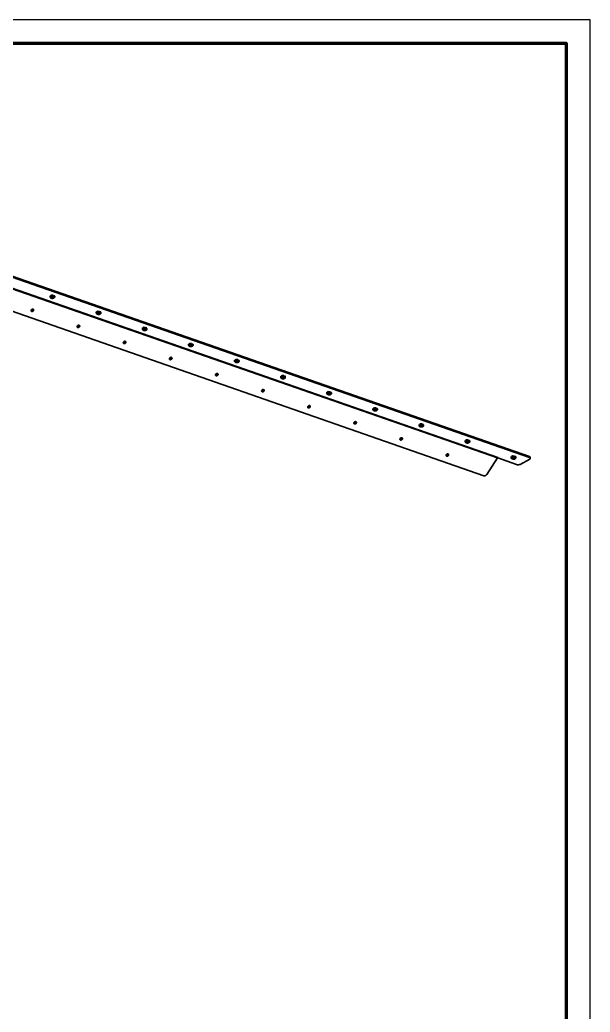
# Model space of a CAD drawing. Header units: millimetres. Extents: x 0 to 594, y 0 to 420.
# Drawn here: x 473.3 to 594, y 210 to 420 of the extents above; entities that cross this region are included whole.
import ezdxf

# ---------------------------------------------------------------- set-up
doc = ezdxf.new("R2010")
doc.units = ezdxf.units.MM

msp = doc.modelspace()

# ---------------------------------------------------------------- linework, layer by layer
at = {"color": 1, "lineweight": 35}
for p, q in [((356.1, 403.37), (574.35, 327.28)), ((574.44, 327.37), (356.19, 403.45)), ((359.17, 404.95), (581.13, 327.58)), ((581.13, 327.35), (359.17, 404.73)), ((571.46, 323.53), (353.4, 399.54)), ((479.69, 361.34), (479.69, 361.6)), ((479.69, 361.34), (479.74, 361.23)), ((479.77, 361.34), (479.69, 361.34)), ((479.74, 361.23), (479.8, 361.16)), ((479.76, 361.62), (479.99, 361.74)), ((479.84, 361.37), (479.77, 361.34)), ((479.77, 361.24), (479.78, 361.28)), ((479.78, 361.19), (479.77, 361.24)), ((479.78, 361.28), (479.82, 361.32)), ((479.82, 361.32), (479.89, 361.36)), ((479.91, 361.42), (479.84, 361.37)), ((479.89, 361.36), (479.97, 361.39)), ((479.99, 361.51), (479.91, 361.42)), ((479.92, 361.23), (479.93, 361.25)), ((479.93, 361.2), (479.92, 361.23)), ((479.93, 361.25), (479.94, 361.27)), ((479.94, 361.27), (479.99, 361.31)), ((479.97, 361.39), (480.07, 361.4)), ((479.99, 361.74), (480.35, 361.72)), ((479.99, 361.51), (479.99, 361.74)), ((480.12, 361.45), (479.99, 361.51)), ((479.99, 361.31), (480.08, 361.33)), ((480.07, 361.4), (480.17, 361.41)), ((480.08, 361.33), (480.17, 361.34)), ((480.23, 361.43), (480.12, 361.45)), ((480.17, 361.41), (480.28, 361.4)), ((480.17, 361.34), (480.27, 361.33)), ((480.35, 361.44), (480.23, 361.43)), ((480.27, 361.33), (480.35, 361.31)), ((480.28, 361.4), (480.37, 361.39)), ((480.48, 361.48), (480.35, 361.44)), ((480.35, 361.31), (480.4, 361.27)), ((480.37, 361.39), (480.46, 361.36)), ((480.4, 361.27), (480.42, 361.25)), ((480.42, 361.23), (480.41, 361.2)), ((480.42, 361.25), (480.42, 361.23)), ((480.46, 361.36), (480.52, 361.32)), ((480.48, 361.48), (480.48, 361.74)), ((480.52, 361.38), (480.48, 361.48)), ((480.52, 361.66), (480.66, 361.51)), ((480.57, 361.32), (480.52, 361.38)), ((480.52, 361.32), (480.56, 361.28)), ((480.55, 361.16), (480.6, 361.21)), ((480.56, 361.28), (480.58, 361.24)), ((480.58, 361.24), (480.56, 361.19)), ((480.61, 361.28), (480.57, 361.32)), ((480.6, 361.21), (480.66, 361.28)), ((480.66, 361.28), (480.61, 361.28)), ((480.66, 361.28), (480.66, 361.51)), ((479.82, 361.15), (479.78, 361.19)), ((479.8, 361.16), (479.8, 361.16)), ((479.82, 361.15), (479.8, 361.16)), ((479.86, 361.12), (479.82, 361.15)), ((479.92, 361.09), (479.86, 361.12)), ((479.99, 361.07), (479.92, 361.09)), ((479.97, 361.17), (479.93, 361.2)), ((480.02, 361.15), (479.97, 361.17)), ((480.07, 361.06), (479.99, 361.07)), ((480.09, 361.13), (480.02, 361.15)), ((480.16, 361.06), (480.07, 361.06)), ((480.16, 361.12), (480.09, 361.13)), ((480.24, 361.13), (480.16, 361.12)), ((480.25, 361.06), (480.16, 361.06)), ((480.31, 361.14), (480.24, 361.13)), ((480.33, 361.07), (480.25, 361.06)), ((480.37, 361.16), (480.31, 361.14)), ((480.41, 361.09), (480.33, 361.07)), ((480.41, 361.2), (480.37, 361.16)), ((480.48, 361.12), (480.41, 361.09)), ((480.53, 361.15), (480.48, 361.12)), ((480.56, 361.19), (480.53, 361.15)), ((480.53, 361.15), (480.55, 361.16)), ((480.54, 361.16), (480.55, 361.16)), ((475.65, 358.55), (475.64, 358.49)), ((475.64, 358.49), (475.64, 358.43)), ((475.71, 358.43), (475.64, 358.45)), ((475.64, 358.43), (475.67, 358.37)), ((475.68, 358.62), (475.65, 358.55)), ((475.67, 358.37), (475.7, 358.34)), ((475.73, 358.68), (475.68, 358.62)), ((475.7, 358.34), (475.73, 358.31)), ((475.79, 358.42), (475.71, 358.43)), ((475.79, 358.73), (475.73, 358.68)), ((475.73, 358.31), (475.78, 358.29)), ((475.78, 358.29), (475.83, 358.29)), ((475.86, 358.76), (475.79, 358.73)), ((475.87, 358.44), (475.79, 358.42)), ((475.83, 358.29), (475.88, 358.29)), ((475.93, 358.79), (475.86, 358.76)), ((475.95, 358.48), (475.87, 358.44)), ((475.88, 358.29), (475.94, 358.3)), ((476, 358.79), (475.93, 358.79)), ((475.94, 358.3), (475.99, 358.32)), ((476.02, 358.54), (475.95, 358.48)), ((475.99, 358.32), (476.04, 358.35)), ((476.07, 358.78), (476, 358.79)), ((476.07, 358.61), (476.02, 358.54)), ((476.04, 358.35), (476.09, 358.38)), ((476.13, 358.75), (476.07, 358.78)), ((476.1, 358.69), (476.07, 358.61)), ((476.09, 358.38), (476.13, 358.43)), ((476.11, 358.76), (476.1, 358.69)), ((476.17, 358.7), (476.13, 358.75)), ((476.13, 358.43), (476.16, 358.47)), ((476.16, 358.47), (476.18, 358.52)), ((476.19, 358.66), (476.17, 358.7)), ((476.18, 358.52), (476.19, 358.57)), ((476.2, 358.62), (476.19, 358.66)), ((476.19, 358.57), (476.2, 358.62)), ((489.45, 357.94), (489.45, 358.2)), ((489.45, 357.94), (489.5, 357.82)), ((489.53, 357.94), (489.45, 357.94)), ((489.5, 357.82), (489.56, 357.76)), ((489.52, 358.21), (489.75, 358.34)), ((489.6, 357.96), (489.53, 357.94)), ((489.53, 357.83), (489.54, 357.88)), ((489.54, 357.79), (489.53, 357.83)), ((489.54, 357.88), (489.58, 357.92)), ((489.58, 357.74), (489.54, 357.79)), ((489.56, 357.76), (489.57, 357.75)), ((489.58, 357.74), (489.56, 357.76)), ((489.58, 357.92), (489.65, 357.96)), ((489.62, 357.72), (489.58, 357.74)), ((489.67, 358.02), (489.6, 357.96)), ((489.68, 357.69), (489.62, 357.72)), ((489.65, 357.96), (489.73, 357.98)), ((489.75, 358.11), (489.67, 358.02)), ((489.68, 357.83), (489.69, 357.85)), ((489.69, 357.8), (489.68, 357.83)), ((489.75, 357.67), (489.68, 357.69)), ((489.69, 357.85), (489.7, 357.87)), ((489.73, 357.77), (489.69, 357.8)), ((489.7, 357.87), (489.76, 357.91)), ((489.73, 357.98), (489.83, 358)), ((489.78, 357.74), (489.73, 357.77)), ((489.75, 358.34), (490.11, 358.31)), ((489.75, 358.11), (489.75, 358.34)), ((489.88, 358.05), (489.75, 358.11)), ((489.84, 357.66), (489.75, 357.67)), ((489.76, 357.91), (489.84, 357.93)), ((489.85, 357.73), (489.78, 357.74)), ((489.83, 358), (489.93, 358.01)), ((489.84, 357.93), (489.93, 357.94)), ((489.92, 357.65), (489.84, 357.66)), ((489.92, 357.72), (489.85, 357.73)), ((490, 358.03), (489.88, 358.05)), ((490, 357.73), (489.92, 357.72)), ((490.01, 357.66), (489.92, 357.65)), ((489.93, 358.01), (490.04, 358)), ((489.93, 357.94), (490.03, 357.93)), ((490.11, 358.04), (490, 358.03)), ((490.07, 357.74), (490, 357.73)), ((490.09, 357.67), (490.01, 357.66)), ((490.03, 357.93), (490.11, 357.91)), ((490.04, 358), (490.13, 357.98)), ((490.13, 357.76), (490.07, 357.74)), ((490.17, 357.69), (490.09, 357.67)), ((490.24, 358.07), (490.11, 358.04)), ((490.11, 357.91), (490.16, 357.87)), ((490.13, 357.98), (490.22, 357.96)), ((490.17, 357.79), (490.13, 357.76)), ((490.16, 357.87), (490.18, 357.85)), ((490.18, 357.83), (490.17, 357.79)), ((490.24, 357.71), (490.17, 357.69)), ((490.18, 357.85), (490.18, 357.83)), ((490.22, 357.96), (490.28, 357.92)), ((490.24, 358.07), (490.24, 358.33)), ((490.29, 357.98), (490.24, 358.07)), ((490.29, 357.74), (490.24, 357.71)), ((490.28, 358.25), (490.42, 358.11)), ((490.28, 357.92), (490.32, 357.88)), ((490.33, 357.91), (490.29, 357.98)), ((490.33, 357.79), (490.29, 357.74)), ((490.29, 357.74), (490.31, 357.76)), ((490.3, 357.75), (490.31, 357.76)), ((490.31, 357.76), (490.36, 357.81)), ((490.32, 357.88), (490.34, 357.83)), ((490.37, 357.88), (490.33, 357.91)), ((490.34, 357.83), (490.33, 357.79)), ((490.36, 357.81), (490.42, 357.87)), ((490.42, 357.87), (490.37, 357.88)), ((490.42, 357.87), (490.42, 358.11)), ((485.41, 355.15), (485.4, 355.09)), ((485.4, 355.09), (485.4, 355.02)), ((485.47, 355.02), (485.4, 355.05)), ((485.4, 355.02), (485.43, 354.97)), ((485.44, 355.22), (485.41, 355.15)), ((485.43, 354.97), (485.46, 354.94)), ((485.49, 355.28), (485.44, 355.22)), ((485.46, 354.94), (485.49, 354.91)), ((485.55, 355.02), (485.47, 355.02)), ((485.55, 355.32), (485.49, 355.28)), ((485.49, 354.91), (485.54, 354.89)), ((485.62, 355.36), (485.55, 355.32)), ((485.63, 355.04), (485.55, 355.02)), ((485.69, 355.38), (485.62, 355.36)), ((485.71, 355.08), (485.63, 355.04)), ((485.77, 355.39), (485.69, 355.38)), ((485.7, 354.9), (485.75, 354.92)), ((485.78, 355.14), (485.71, 355.08)), ((485.75, 354.92), (485.8, 354.94)), ((485.83, 355.37), (485.77, 355.39)), ((485.83, 355.21), (485.78, 355.14)), ((485.8, 354.94), (485.85, 354.98)), ((485.89, 355.34), (485.83, 355.37)), ((485.86, 355.28), (485.83, 355.21)), ((485.85, 354.98), (485.89, 355.02)), ((485.87, 355.36), (485.86, 355.28)), ((485.93, 355.3), (485.89, 355.34)), ((485.89, 355.02), (485.92, 355.07)), ((485.92, 355.07), (485.94, 355.12)), ((485.95, 355.26), (485.93, 355.3)), ((485.94, 355.12), (485.96, 355.17)), ((485.96, 355.21), (485.95, 355.26)), ((485.96, 355.17), (485.96, 355.21)), ((499.29, 354.81), (499.51, 354.93)), ((499.51, 354.93), (499.88, 354.91)), ((499.51, 354.7), (499.51, 354.93)), ((500, 354.67), (500, 354.93)), ((485.54, 354.89), (485.59, 354.88)), ((485.59, 354.88), (485.64, 354.88)), ((485.64, 354.88), (485.7, 354.9)), ((499.21, 354.54), (499.21, 354.8)), ((499.21, 354.54), (499.27, 354.42)), ((499.29, 354.54), (499.21, 354.54)), ((499.27, 354.42), (499.32, 354.36)), ((499.36, 354.56), (499.29, 354.54)), ((499.29, 354.43), (499.3, 354.48)), ((499.3, 354.38), (499.29, 354.43)), ((499.3, 354.48), (499.34, 354.52)), ((499.34, 354.34), (499.3, 354.38)), ((499.32, 354.36), (499.33, 354.35)), ((499.34, 354.34), (499.32, 354.36)), ((499.34, 354.52), (499.41, 354.55)), ((499.38, 354.31), (499.34, 354.34)), ((499.43, 354.61), (499.36, 354.56)), ((499.44, 354.29), (499.38, 354.31)), ((499.41, 354.55), (499.49, 354.58)), ((499.51, 354.7), (499.43, 354.61)), ((499.44, 354.43), (499.45, 354.45)), ((499.45, 354.39), (499.44, 354.43)), ((499.51, 354.27), (499.44, 354.29)), ((499.45, 354.45), (499.46, 354.47)), ((499.49, 354.36), (499.45, 354.39)), ((499.46, 354.47), (499.52, 354.5)), ((499.49, 354.58), (499.59, 354.6)), ((499.54, 354.34), (499.49, 354.36)), ((499.64, 354.65), (499.51, 354.7)), ((499.6, 354.26), (499.51, 354.27)), ((499.52, 354.5), (499.6, 354.53)), ((499.61, 354.32), (499.54, 354.34)), ((499.59, 354.6), (499.69, 354.6)), ((499.6, 354.53), (499.69, 354.54)), ((499.68, 354.25), (499.6, 354.26)), ((499.69, 354.32), (499.61, 354.32)), ((499.76, 354.63), (499.64, 354.65)), ((499.77, 354.25), (499.68, 354.25)), ((499.69, 354.6), (499.8, 354.6)), ((499.69, 354.54), (499.79, 354.53)), ((499.76, 354.32), (499.69, 354.32)), ((499.87, 354.63), (499.76, 354.63)), ((499.83, 354.34), (499.76, 354.32)), ((499.86, 354.27), (499.77, 354.25)), ((499.79, 354.53), (499.87, 354.5)), ((499.8, 354.6), (499.89, 354.58)), ((499.89, 354.36), (499.83, 354.34)), ((499.93, 354.28), (499.86, 354.27)), ((500, 354.67), (499.87, 354.63)), ((499.87, 354.5), (499.92, 354.47)), ((499.89, 354.58), (499.98, 354.55)), ((499.93, 354.39), (499.89, 354.36)), ((499.92, 354.47), (499.94, 354.45)), ((499.94, 354.43), (499.93, 354.39)), ((500, 354.31), (499.93, 354.28)), ((499.94, 354.45), (499.94, 354.43)), ((499.98, 354.55), (500.04, 354.52)), ((500.05, 354.57), (500, 354.67)), ((500.05, 354.34), (500, 354.31)), ((500.04, 354.85), (500.18, 354.7)), ((500.04, 354.52), (500.08, 354.48)), ((500.09, 354.51), (500.05, 354.57)), ((500.09, 354.38), (500.05, 354.34)), ((500.05, 354.34), (500.07, 354.36)), ((500.06, 354.35), (500.07, 354.36)), ((500.07, 354.36), (500.12, 354.41)), ((500.08, 354.48), (500.1, 354.43)), ((500.13, 354.48), (500.09, 354.51)), ((500.1, 354.43), (500.09, 354.38)), ((500.12, 354.41), (500.18, 354.47)), ((500.18, 354.47), (500.13, 354.48)), ((500.18, 354.47), (500.18, 354.7)), ((495.17, 351.75), (495.16, 351.68)), ((495.16, 351.68), (495.16, 351.62)), ((495.23, 351.62), (495.16, 351.65)), ((495.16, 351.62), (495.19, 351.57)), ((495.2, 351.81), (495.17, 351.75)), ((495.19, 351.57), (495.22, 351.53)), ((495.25, 351.87), (495.2, 351.81)), ((495.22, 351.53), (495.26, 351.51)), ((495.31, 351.62), (495.23, 351.62)), ((495.31, 351.92), (495.25, 351.87)), ((495.26, 351.51), (495.3, 351.49)), ((495.3, 351.49), (495.35, 351.48)), ((495.38, 351.96), (495.31, 351.92)), ((495.39, 351.64), (495.31, 351.62)), ((495.35, 351.48), (495.4, 351.48)), ((495.45, 351.98), (495.38, 351.96)), ((495.47, 351.68), (495.39, 351.64)), ((495.4, 351.48), (495.46, 351.49)), ((495.53, 351.98), (495.45, 351.98)), ((495.46, 351.49), (495.51, 351.51)), ((495.54, 351.74), (495.47, 351.68)), ((495.51, 351.51), (495.56, 351.54)), ((495.59, 351.97), (495.53, 351.98)), ((495.59, 351.8), (495.54, 351.74)), ((495.56, 351.54), (495.61, 351.58)), ((495.65, 351.94), (495.59, 351.97)), ((495.62, 351.88), (495.59, 351.8)), ((495.61, 351.58), (495.65, 351.62)), ((495.63, 351.95), (495.62, 351.88)), ((495.69, 351.9), (495.65, 351.94)), ((495.65, 351.62), (495.68, 351.67)), ((495.68, 351.67), (495.7, 351.71)), ((495.71, 351.86), (495.69, 351.9)), ((495.7, 351.71), (495.72, 351.76)), ((495.72, 351.81), (495.71, 351.86)), ((495.72, 351.76), (495.72, 351.81)), ((508.97, 351.13), (508.97, 351.39)), ((508.97, 351.13), (509.03, 351.02)), ((509.05, 351.13), (508.97, 351.13)), ((509.03, 351.02), (509.08, 350.96)), ((509.05, 351.41), (509.27, 351.53)), ((509.12, 351.16), (509.05, 351.13)), ((509.05, 351.03), (509.06, 351.07)), ((509.06, 350.98), (509.05, 351.03)), ((509.06, 351.07), (509.1, 351.11)), ((509.1, 350.94), (509.06, 350.98)), ((509.08, 350.96), (509.09, 350.95)), ((509.1, 350.94), (509.08, 350.96)), ((509.1, 351.11), (509.17, 351.15)), ((509.14, 350.91), (509.1, 350.94)), ((509.19, 351.21), (509.12, 351.16)), ((509.2, 350.89), (509.14, 350.91)), ((509.17, 351.15), (509.25, 351.18)), ((509.27, 351.3), (509.19, 351.21)), ((509.2, 351.02), (509.21, 351.05)), ((509.22, 350.99), (509.2, 351.02)), ((509.27, 350.87), (509.2, 350.89)), ((509.21, 351.05), (509.22, 351.07)), ((509.22, 351.07), (509.28, 351.1)), ((509.25, 350.96), (509.22, 350.99)), ((509.25, 351.18), (509.35, 351.2)), ((509.3, 350.94), (509.25, 350.96)), ((509.27, 351.53), (509.64, 351.51)), ((509.27, 351.3), (509.27, 351.53)), ((509.4, 351.25), (509.27, 351.3)), ((509.36, 350.85), (509.27, 350.87)), ((509.28, 351.1), (509.36, 351.13)), ((509.37, 350.92), (509.3, 350.94)), ((509.35, 351.2), (509.45, 351.2)), ((509.36, 351.13), (509.45, 351.13)), ((509.44, 350.85), (509.36, 350.85)), ((509.45, 350.92), (509.37, 350.92)), ((509.52, 351.23), (509.4, 351.25)), ((509.53, 350.85), (509.44, 350.85)), ((509.45, 351.2), (509.56, 351.2)), ((509.45, 351.13), (509.55, 351.13)), ((509.52, 350.92), (509.45, 350.92)), ((509.63, 351.23), (509.52, 351.23)), ((509.59, 350.93), (509.52, 350.92)), ((509.62, 350.86), (509.53, 350.85)), ((509.55, 351.13), (509.63, 351.1)), ((509.56, 351.2), (509.65, 351.18)), ((509.65, 350.96), (509.59, 350.93)), ((509.69, 350.88), (509.62, 350.86)), ((509.76, 351.27), (509.63, 351.23)), ((509.63, 351.1), (509.68, 351.07)), ((509.65, 351.18), (509.74, 351.15)), ((509.69, 350.99), (509.65, 350.96)), ((509.68, 351.07), (509.7, 351.05)), ((509.7, 351.02), (509.69, 350.99)), ((509.76, 350.91), (509.69, 350.88)), ((509.7, 351.05), (509.7, 351.02)), ((509.74, 351.15), (509.8, 351.11)), ((509.76, 351.27), (509.76, 351.53)), ((509.81, 351.17), (509.76, 351.27)), ((509.81, 350.94), (509.76, 350.91)), ((509.8, 351.11), (509.84, 351.07)), ((509.81, 351.45), (509.94, 351.3)), ((509.85, 351.11), (509.81, 351.17)), ((509.85, 350.98), (509.81, 350.94)), ((509.81, 350.94), (509.83, 350.96)), ((509.82, 350.95), (509.83, 350.96)), ((509.83, 350.96), (509.88, 351)), ((509.84, 351.07), (509.86, 351.03)), ((509.89, 351.08), (509.85, 351.11)), ((509.86, 351.03), (509.85, 350.98)), ((509.88, 351), (509.94, 351.07)), ((509.94, 351.07), (509.89, 351.08)), ((509.94, 351.07), (509.94, 351.3)), ((504.93, 348.35), (504.92, 348.28)), ((504.92, 348.28), (504.93, 348.22)), ((504.99, 348.22), (504.92, 348.24)), ((504.97, 348.41), (504.93, 348.35)), ((504.93, 348.22), (504.95, 348.16)), ((504.95, 348.16), (504.98, 348.13)), ((505.01, 348.47), (504.97, 348.41)), ((504.98, 348.13), (505.02, 348.1)), ((505.07, 348.21), (504.99, 348.22)), ((505.07, 348.52), (505.01, 348.47)), ((505.02, 348.1), (505.06, 348.09)), ((505.06, 348.09), (505.11, 348.08)), ((505.14, 348.56), (505.07, 348.52)), ((505.16, 348.23), (505.07, 348.21)), ((505.11, 348.08), (505.17, 348.08)), ((505.22, 348.58), (505.14, 348.56)), ((505.24, 348.27), (505.16, 348.23)), ((505.17, 348.08), (505.22, 348.09)), ((505.29, 348.58), (505.22, 348.58)), ((505.22, 348.09), (505.27, 348.11)), ((505.3, 348.33), (505.24, 348.27)), ((505.27, 348.11), (505.33, 348.14)), ((505.35, 348.57), (505.29, 348.58)), ((505.36, 348.4), (505.3, 348.33)), ((505.33, 348.14), (505.37, 348.18)), ((505.41, 348.54), (505.35, 348.57)), ((505.38, 348.48), (505.36, 348.4)), ((505.37, 348.18), (505.41, 348.22)), ((505.39, 348.55), (505.38, 348.48)), ((505.45, 348.49), (505.41, 348.54)), ((505.41, 348.22), (505.44, 348.26)), ((505.44, 348.26), (505.47, 348.31)), ((505.47, 348.45), (505.45, 348.49)), ((505.48, 348.41), (505.47, 348.45)), ((505.47, 348.31), (505.48, 348.36)), ((505.48, 348.36), (505.48, 348.41)), ((518.73, 347.73), (518.73, 347.99)), ((518.73, 347.73), (518.79, 347.62)), ((518.81, 347.73), (518.73, 347.73)), ((518.79, 347.62), (518.84, 347.55)), ((518.81, 348.01), (519.04, 348.13)), ((518.88, 347.76), (518.81, 347.73)), ((518.81, 347.62), (518.82, 347.67)), ((518.82, 347.58), (518.81, 347.62)), ((518.82, 347.67), (518.86, 347.71)), ((518.86, 347.54), (518.82, 347.58)), ((518.84, 347.55), (518.85, 347.55)), ((518.86, 347.54), (518.84, 347.55)), ((518.86, 347.71), (518.93, 347.75)), ((518.9, 347.51), (518.86, 347.54)), ((518.95, 347.81), (518.88, 347.76)), ((518.96, 347.48), (518.9, 347.51)), ((518.93, 347.75), (519.01, 347.78)), ((519.04, 347.9), (518.95, 347.81)), ((518.96, 347.62), (518.97, 347.64)), ((518.98, 347.59), (518.96, 347.62)), ((519.04, 347.46), (518.96, 347.48)), ((518.97, 347.64), (518.98, 347.66)), ((518.98, 347.66), (519.04, 347.7)), ((519.01, 347.56), (518.98, 347.59)), ((519.01, 347.78), (519.11, 347.79)), ((519.06, 347.54), (519.01, 347.56)), ((519.04, 348.13), (519.4, 348.11)), ((519.04, 347.9), (519.04, 348.13)), ((519.16, 347.84), (519.04, 347.9)), ((519.04, 347.7), (519.12, 347.72)), ((519.12, 347.45), (519.04, 347.46)), ((519.13, 347.52), (519.06, 347.54)), ((519.11, 347.79), (519.21, 347.8)), ((519.12, 347.72), (519.21, 347.73)), ((519.21, 347.45), (519.12, 347.45)), ((519.21, 347.51), (519.13, 347.52)), ((519.28, 347.82), (519.16, 347.84)), ((519.21, 347.8), (519.32, 347.79)), ((519.21, 347.73), (519.31, 347.72)), ((519.28, 347.52), (519.21, 347.51)), ((519.29, 347.45), (519.21, 347.45)), ((519.39, 347.83), (519.28, 347.82)), ((519.35, 347.53), (519.28, 347.52)), ((519.38, 347.46), (519.29, 347.45)), ((519.31, 347.72), (519.39, 347.7)), ((519.32, 347.79), (519.42, 347.78)), ((519.41, 347.55), (519.35, 347.53)), ((519.45, 347.48), (519.38, 347.46)), ((519.52, 347.87), (519.39, 347.83)), ((519.39, 347.7), (519.45, 347.66)), ((519.45, 347.59), (519.41, 347.55)), ((519.42, 347.78), (519.5, 347.75)), ((519.45, 347.66), (519.46, 347.64)), ((519.46, 347.62), (519.45, 347.59)), ((519.52, 347.51), (519.45, 347.48)), ((519.46, 347.64), (519.46, 347.62)), ((519.5, 347.75), (519.56, 347.71)), ((519.52, 347.87), (519.52, 348.13)), ((519.57, 347.77), (519.52, 347.87)), ((519.57, 347.54), (519.52, 347.51)), ((519.56, 347.71), (519.61, 347.67)), ((519.57, 348.05), (519.7, 347.9)), ((519.61, 347.71), (519.57, 347.77)), ((519.61, 347.58), (519.57, 347.54)), ((519.57, 347.54), (519.59, 347.55)), ((519.58, 347.54), (519.59, 347.55)), ((519.59, 347.55), (519.64, 347.6)), ((519.65, 347.67), (519.61, 347.71)), ((519.61, 347.67), (519.62, 347.62)), ((519.62, 347.62), (519.61, 347.58)), ((519.64, 347.6), (519.7, 347.67)), ((519.7, 347.67), (519.65, 347.67)), ((519.7, 347.67), (519.7, 347.9)), ((514.69, 344.94), (514.68, 344.88)), ((514.68, 344.88), (514.69, 344.82)), ((514.75, 344.81), (514.68, 344.84)), ((514.73, 345.01), (514.69, 344.94)), ((514.69, 344.82), (514.71, 344.76)), ((514.71, 344.76), (514.74, 344.73)), ((514.77, 345.07), (514.73, 345.01)), ((514.74, 344.73), (514.78, 344.7)), ((514.83, 344.81), (514.75, 344.81)), ((514.83, 345.12), (514.77, 345.07)), ((514.78, 344.7), (514.82, 344.68)), ((514.82, 344.68), (514.87, 344.68)), ((514.9, 345.15), (514.83, 345.12)), ((514.92, 344.83), (514.83, 344.81)), ((514.87, 344.68), (514.93, 344.68)), ((514.98, 345.17), (514.9, 345.15)), ((515, 344.87), (514.92, 344.83)), ((514.93, 344.68), (514.98, 344.69)), ((515.05, 345.18), (514.98, 345.17)), ((514.98, 344.69), (515.03, 344.71)), ((515.07, 344.93), (515, 344.87)), ((515.03, 344.71), (515.09, 344.74)), ((515.11, 345.17), (515.05, 345.18)), ((515.12, 345), (515.07, 344.93)), ((515.09, 344.74), (515.13, 344.77)), ((515.17, 345.14), (515.11, 345.17)), ((515.15, 345.07), (515.12, 345)), ((515.13, 344.77), (515.17, 344.81)), ((515.15, 345.15), (515.15, 345.07)), ((515.21, 345.09), (515.17, 345.14)), ((515.17, 344.81), (515.2, 344.86)), ((515.2, 344.86), (515.23, 344.91)), ((515.23, 345.05), (515.21, 345.09)), ((515.24, 345.01), (515.23, 345.05)), ((515.23, 344.91), (515.24, 344.96)), ((515.24, 344.96), (515.24, 345.01)), ((528.49, 344.33), (528.49, 344.59)), ((528.57, 344.6), (528.8, 344.73)), ((528.72, 344.41), (528.64, 344.35)), ((528.8, 344.5), (528.72, 344.41)), ((528.8, 344.73), (529.16, 344.7)), ((528.8, 344.5), (528.8, 344.73)), ((528.92, 344.44), (528.8, 344.5)), ((529.04, 344.42), (528.92, 344.44)), ((529.15, 344.43), (529.04, 344.42)), ((529.28, 344.46), (529.15, 344.43)), ((529.28, 344.46), (529.28, 344.72)), ((529.33, 344.37), (529.28, 344.46)), ((529.33, 344.64), (529.46, 344.5)), ((529.46, 344.26), (529.46, 344.5)), ((528.49, 344.33), (528.55, 344.21)), ((528.57, 344.33), (528.49, 344.33)), ((528.55, 344.21), (528.6, 344.15)), ((528.64, 344.35), (528.57, 344.33)), ((528.57, 344.22), (528.58, 344.27)), ((528.58, 344.18), (528.57, 344.22)), ((528.58, 344.27), (528.63, 344.31)), ((528.62, 344.13), (528.58, 344.18)), ((528.6, 344.15), (528.61, 344.14)), ((528.62, 344.13), (528.6, 344.15)), ((528.67, 344.11), (528.62, 344.13)), ((528.63, 344.31), (528.69, 344.35)), ((528.72, 344.08), (528.67, 344.11)), ((528.69, 344.35), (528.77, 344.37)), ((528.8, 344.06), (528.72, 344.08)), ((528.73, 344.24), (528.74, 344.26)), ((528.73, 344.22), (528.73, 344.24)), ((528.74, 344.19), (528.73, 344.22)), ((528.74, 344.26), (528.8, 344.3)), ((528.77, 344.16), (528.74, 344.19)), ((528.77, 344.37), (528.87, 344.39)), ((528.82, 344.13), (528.77, 344.16)), ((528.8, 344.3), (528.88, 344.32)), ((528.88, 344.05), (528.8, 344.06)), ((528.89, 344.12), (528.82, 344.13)), ((528.87, 344.39), (528.98, 344.4)), ((528.88, 344.32), (528.98, 344.33)), ((528.97, 344.04), (528.88, 344.05)), ((528.97, 344.11), (528.89, 344.12)), ((529.04, 344.11), (528.97, 344.11)), ((529.05, 344.05), (528.97, 344.04)), ((528.98, 344.4), (529.08, 344.39)), ((528.98, 344.33), (529.07, 344.32)), ((529.11, 344.13), (529.04, 344.11)), ((529.14, 344.06), (529.05, 344.05)), ((529.07, 344.32), (529.15, 344.3)), ((529.08, 344.39), (529.18, 344.37)), ((529.17, 344.15), (529.11, 344.13)), ((529.21, 344.08), (529.14, 344.06)), ((529.15, 344.3), (529.21, 344.26)), ((529.21, 344.18), (529.17, 344.15)), ((529.18, 344.37), (529.26, 344.35)), ((529.21, 344.26), (529.22, 344.24)), ((529.23, 344.22), (529.21, 344.18)), ((529.28, 344.1), (529.21, 344.08)), ((529.22, 344.24), (529.23, 344.22)), ((529.26, 344.35), (529.32, 344.31)), ((529.33, 344.13), (529.28, 344.1)), ((529.32, 344.31), (529.37, 344.27)), ((529.37, 344.3), (529.33, 344.37)), ((529.37, 344.18), (529.33, 344.13)), ((529.33, 344.13), (529.35, 344.15)), ((529.34, 344.14), (529.35, 344.15)), ((529.35, 344.15), (529.4, 344.2)), ((529.41, 344.27), (529.37, 344.3)), ((529.37, 344.27), (529.38, 344.22)), ((529.38, 344.22), (529.37, 344.18)), ((529.4, 344.2), (529.46, 344.26)), ((529.46, 344.26), (529.41, 344.27)), ((524.46, 341.54), (524.44, 341.48)), ((524.44, 341.48), (524.45, 341.41)), ((524.51, 341.41), (524.44, 341.44)), ((524.45, 341.41), (524.47, 341.36)), ((524.49, 341.61), (524.46, 341.54)), ((524.47, 341.36), (524.5, 341.32)), ((524.53, 341.66), (524.49, 341.61)), ((524.5, 341.32), (524.54, 341.3)), ((524.59, 341.41), (524.51, 341.41)), ((524.6, 341.71), (524.53, 341.66)), ((524.54, 341.3), (524.58, 341.28)), ((524.58, 341.28), (524.63, 341.27)), ((524.68, 341.43), (524.59, 341.41)), ((524.66, 341.75), (524.6, 341.71)), ((524.63, 341.27), (524.69, 341.27)), ((524.74, 341.77), (524.66, 341.75)), ((524.76, 341.47), (524.68, 341.43)), ((524.69, 341.27), (524.74, 341.29)), ((524.81, 341.78), (524.74, 341.77)), ((524.74, 341.29), (524.8, 341.31)), ((524.83, 341.53), (524.76, 341.47)), ((524.8, 341.31), (524.85, 341.33)), ((524.88, 341.76), (524.81, 341.78)), ((524.88, 341.6), (524.83, 341.53)), ((524.85, 341.33), (524.89, 341.37)), ((524.93, 341.73), (524.88, 341.76)), ((524.91, 341.67), (524.88, 341.6)), ((524.89, 341.37), (524.93, 341.41)), ((524.91, 341.75), (524.91, 341.67)), ((524.97, 341.69), (524.93, 341.73)), ((524.93, 341.41), (524.96, 341.46)), ((524.96, 341.46), (524.99, 341.51)), ((524.99, 341.65), (524.97, 341.69)), ((525, 341.6), (524.99, 341.65)), ((524.99, 341.51), (525, 341.56)), ((525, 341.56), (525, 341.6)), ((538.25, 340.93), (538.25, 341.19)), ((538.25, 340.93), (538.31, 340.81)), ((538.33, 340.92), (538.25, 340.93)), ((538.31, 340.81), (538.36, 340.75)), ((538.33, 341.2), (538.56, 341.32)), ((538.4, 340.95), (538.33, 340.92)), ((538.33, 340.82), (538.35, 340.86)), ((538.34, 340.77), (538.33, 340.82)), ((538.38, 340.73), (538.34, 340.77)), ((538.35, 340.86), (538.39, 340.91)), ((538.36, 340.75), (538.37, 340.74)), ((538.38, 340.73), (538.36, 340.75)), ((538.43, 340.7), (538.38, 340.73)), ((538.39, 340.91), (538.45, 340.94)), ((538.48, 341), (538.4, 340.95)), ((538.48, 340.68), (538.43, 340.7)), ((538.45, 340.94), (538.53, 340.97)), ((538.56, 341.09), (538.48, 341)), ((538.56, 340.66), (538.48, 340.68)), ((538.49, 340.84), (538.51, 340.86)), ((538.49, 340.82), (538.49, 340.84)), ((538.5, 340.78), (538.49, 340.82)), ((538.53, 340.75), (538.5, 340.78)), ((538.51, 340.86), (538.56, 340.89)), ((538.53, 340.97), (538.63, 340.99)), ((538.59, 340.73), (538.53, 340.75)), ((538.56, 341.32), (538.92, 341.3)), ((538.56, 341.09), (538.56, 341.32)), ((538.69, 341.04), (538.56, 341.09)), ((538.56, 340.89), (538.64, 340.92)), ((538.64, 340.65), (538.56, 340.66)), ((538.65, 340.71), (538.59, 340.73)), ((538.63, 340.99), (538.74, 340.99)), ((538.64, 340.92), (538.74, 340.93)), ((538.73, 340.64), (538.64, 340.65)), ((538.73, 340.71), (538.65, 340.71)), ((538.8, 341.02), (538.69, 341.04)), ((538.81, 340.71), (538.73, 340.71)), ((538.81, 340.64), (538.73, 340.64)), ((538.74, 340.99), (538.84, 340.99)), ((538.74, 340.93), (538.83, 340.92)), ((538.91, 341.02), (538.8, 341.02)), ((538.87, 340.73), (538.81, 340.71)), ((538.9, 340.65), (538.81, 340.64)), ((538.83, 340.92), (538.91, 340.89)), ((538.84, 340.99), (538.94, 340.97)), ((538.93, 340.75), (538.87, 340.73)), ((538.98, 340.67), (538.9, 340.65)), ((539.04, 341.06), (538.91, 341.02)), ((538.91, 340.89), (538.97, 340.86)), ((538.97, 340.78), (538.93, 340.75)), ((538.94, 340.97), (539.02, 340.94)), ((538.97, 340.86), (538.98, 340.84)), ((538.99, 340.82), (538.97, 340.78)), ((538.98, 340.84), (538.99, 340.82)), ((539.04, 340.7), (538.98, 340.67)), ((539.02, 340.94), (539.09, 340.91)), ((539.04, 341.06), (539.04, 341.32)), ((539.09, 340.96), (539.04, 341.06)), ((539.09, 340.73), (539.04, 340.7)), ((539.09, 341.24), (539.22, 341.09)), ((539.13, 340.9), (539.09, 340.96)), ((539.09, 340.91), (539.13, 340.86)), ((539.13, 340.77), (539.09, 340.73)), ((539.09, 340.73), (539.11, 340.75)), ((539.1, 340.74), (539.11, 340.75)), ((539.11, 340.75), (539.16, 340.8)), ((539.17, 340.87), (539.13, 340.9)), ((539.13, 340.86), (539.14, 340.82)), ((539.14, 340.82), (539.13, 340.77)), ((539.16, 340.8), (539.22, 340.86)), ((539.22, 340.86), (539.17, 340.87)), ((539.22, 340.86), (539.22, 341.09)), ((534.22, 338.14), (534.2, 338.07)), ((534.25, 338.2), (534.22, 338.14)), ((534.3, 338.26), (534.25, 338.2)), ((534.36, 338.31), (534.3, 338.26)), ((534.43, 338.35), (534.36, 338.31)), ((534.5, 338.37), (534.43, 338.35)), ((534.57, 338.37), (534.5, 338.37)), ((534.59, 338.12), (534.52, 338.07)), ((534.64, 338.36), (534.57, 338.37)), ((534.64, 338.19), (534.59, 338.12)), ((534.69, 338.33), (534.64, 338.36)), ((534.67, 338.27), (534.64, 338.19)), ((534.67, 338.34), (534.67, 338.27)), ((534.73, 338.29), (534.69, 338.33)), ((534.75, 338.25), (534.73, 338.29)), ((534.73, 338.06), (534.75, 338.1)), ((534.76, 338.2), (534.75, 338.25)), ((534.75, 338.1), (534.76, 338.15)), ((534.76, 338.15), (534.76, 338.2)), ((534.2, 338.07), (534.21, 338.01)), ((534.27, 338.01), (534.2, 338.03)), ((534.21, 338.01), (534.23, 337.96)), ((534.23, 337.96), (534.26, 337.92)), ((534.26, 337.92), (534.3, 337.9)), ((534.35, 338.01), (534.27, 338.01)), ((534.3, 337.9), (534.34, 337.88)), ((534.34, 337.88), (534.39, 337.87)), ((534.44, 338.03), (534.35, 338.01)), ((534.39, 337.87), (534.45, 337.87)), ((534.52, 338.07), (534.44, 338.03)), ((534.45, 337.87), (534.5, 337.88)), ((534.5, 337.88), (534.56, 337.9)), ((534.56, 337.9), (534.61, 337.93)), ((534.61, 337.93), (534.65, 337.97)), ((534.65, 337.97), (534.69, 338.01)), ((534.69, 338.01), (534.73, 338.06)), ((548.01, 337.52), (548.01, 337.78)), ((548.01, 337.52), (548.07, 337.41)), ((548.09, 337.52), (548.01, 337.52)), ((548.07, 337.41), (548.12, 337.34)), ((548.09, 337.8), (548.32, 337.92)), ((548.17, 337.55), (548.09, 337.52)), ((548.09, 337.42), (548.11, 337.46)), ((548.1, 337.37), (548.09, 337.42)), ((548.14, 337.33), (548.1, 337.37)), ((548.11, 337.46), (548.15, 337.5)), ((548.12, 337.34), (548.13, 337.34)), ((548.14, 337.33), (548.12, 337.34)), ((548.19, 337.3), (548.14, 337.33)), ((548.15, 337.5), (548.21, 337.54)), ((548.24, 337.6), (548.17, 337.55)), ((548.24, 337.28), (548.19, 337.3)), ((548.21, 337.54), (548.3, 337.57)), ((548.32, 337.69), (548.24, 337.6)), ((548.32, 337.26), (548.24, 337.28)), ((548.25, 337.44), (548.27, 337.46)), ((548.25, 337.41), (548.25, 337.44)), ((548.26, 337.38), (548.25, 337.41)), ((548.29, 337.35), (548.26, 337.38)), ((548.27, 337.46), (548.32, 337.49)), ((548.35, 337.33), (548.29, 337.35)), ((548.3, 337.57), (548.39, 337.59)), ((548.32, 337.92), (548.68, 337.9)), ((548.32, 337.69), (548.32, 337.92)), ((548.45, 337.64), (548.32, 337.69)), ((548.32, 337.49), (548.4, 337.51)), ((548.4, 337.24), (548.32, 337.26)), ((548.41, 337.31), (548.35, 337.33)), ((548.39, 337.59), (548.5, 337.59)), ((548.4, 337.51), (548.5, 337.52)), ((548.49, 337.24), (548.4, 337.24)), ((548.49, 337.31), (548.41, 337.31)), ((548.56, 337.61), (548.45, 337.64)), ((548.57, 337.31), (548.49, 337.31)), ((548.58, 337.24), (548.49, 337.24)), ((548.5, 337.59), (548.6, 337.59)), ((548.5, 337.52), (548.59, 337.51)), ((548.68, 337.62), (548.56, 337.61)), ((548.64, 337.32), (548.57, 337.31)), ((548.66, 337.25), (548.58, 337.24)), ((548.59, 337.51), (548.67, 337.49)), ((548.6, 337.59), (548.7, 337.57)), ((548.69, 337.35), (548.64, 337.32)), ((548.74, 337.27), (548.66, 337.25)), ((548.67, 337.49), (548.73, 337.46)), ((548.8, 337.66), (548.68, 337.62)), ((548.73, 337.38), (548.69, 337.35)), ((548.7, 337.57), (548.78, 337.54)), ((548.73, 337.46), (548.74, 337.44)), ((548.75, 337.41), (548.73, 337.38)), ((548.74, 337.44), (548.75, 337.41)), ((548.8, 337.3), (548.74, 337.27)), ((548.78, 337.54), (548.85, 337.5)), ((548.8, 337.66), (548.8, 337.92)), ((548.85, 337.56), (548.8, 337.66)), ((548.85, 337.33), (548.8, 337.3)), ((548.85, 337.84), (548.98, 337.69)), ((548.89, 337.5), (548.85, 337.56)), ((548.85, 337.5), (548.89, 337.46)), ((548.89, 337.37), (548.85, 337.33)), ((548.85, 337.33), (548.87, 337.35)), ((548.86, 337.34), (548.87, 337.35)), ((548.87, 337.35), (548.93, 337.39)), ((548.94, 337.47), (548.89, 337.5)), ((548.89, 337.46), (548.9, 337.42)), ((548.9, 337.42), (548.89, 337.37)), ((548.93, 337.39), (548.98, 337.46)), ((548.98, 337.46), (548.94, 337.47)), ((548.98, 337.46), (548.98, 337.69)), ((543.98, 334.74), (543.96, 334.67)), ((543.96, 334.67), (543.97, 334.61)), ((544.03, 334.61), (543.96, 334.63)), ((543.97, 334.61), (543.99, 334.55)), ((544.01, 334.8), (543.98, 334.74)), ((543.99, 334.55), (544.02, 334.52)), ((544.06, 334.86), (544.01, 334.8)), ((544.02, 334.52), (544.06, 334.49)), ((544.11, 334.6), (544.03, 334.61)), ((544.12, 334.91), (544.06, 334.86)), ((544.06, 334.49), (544.1, 334.48)), ((544.1, 334.48), (544.15, 334.47)), ((544.2, 334.62), (544.11, 334.6)), ((544.19, 334.95), (544.12, 334.91)), ((544.15, 334.47), (544.21, 334.47)), ((544.26, 334.97), (544.19, 334.95)), ((544.28, 334.66), (544.2, 334.62)), ((544.21, 334.47), (544.26, 334.48)), ((544.33, 334.97), (544.26, 334.97)), ((544.26, 334.48), (544.32, 334.5)), ((544.35, 334.72), (544.28, 334.66)), ((544.32, 334.5), (544.37, 334.53)), ((544.4, 334.96), (544.33, 334.97)), ((544.4, 334.79), (544.35, 334.72)), ((544.37, 334.53), (544.42, 334.56)), ((544.45, 334.93), (544.4, 334.96)), ((544.43, 334.87), (544.4, 334.79)), ((544.42, 334.56), (544.45, 334.61)), ((544.43, 334.94), (544.43, 334.87)), ((544.49, 334.88), (544.45, 334.93)), ((544.45, 334.61), (544.49, 334.65)), ((544.51, 334.84), (544.49, 334.88)), ((544.49, 334.65), (544.51, 334.7)), ((544.52, 334.8), (544.51, 334.84)), ((544.51, 334.7), (544.52, 334.75)), ((544.52, 334.75), (544.52, 334.8)), ((557.77, 334.12), (557.77, 334.38)), ((557.77, 334.12), (557.83, 334)), ((557.85, 334.12), (557.77, 334.12)), ((557.83, 334), (557.88, 333.94)), ((557.85, 334.39), (558.08, 334.52)), ((557.93, 334.14), (557.85, 334.12)), ((557.85, 334.01), (557.87, 334.06)), ((557.86, 333.97), (557.85, 334.01)), ((557.9, 333.93), (557.86, 333.97)), ((557.87, 334.06), (557.91, 334.1)), ((557.88, 333.94), (557.89, 333.94)), ((557.9, 333.93), (557.88, 333.94)), ((557.95, 333.9), (557.9, 333.93)), ((557.91, 334.1), (557.97, 334.14)), ((558, 334.2), (557.93, 334.14)), ((557.97, 334.14), (558.06, 334.16)), ((558.08, 334.29), (558, 334.2)), ((558.01, 334.03), (558.03, 334.05)), ((558.01, 334.01), (558.01, 334.03)), ((558.02, 333.98), (558.01, 334.01)), ((558.05, 333.95), (558.02, 333.98)), ((558.03, 334.05), (558.08, 334.09)), ((558.11, 333.92), (558.05, 333.95)), ((558.06, 334.16), (558.15, 334.18)), ((558.08, 334.52), (558.44, 334.49)), ((558.08, 334.29), (558.08, 334.52)), ((558.21, 334.23), (558.08, 334.29)), ((558.08, 334.09), (558.16, 334.11)), ((558.18, 333.91), (558.11, 333.92)), ((558.15, 334.18), (558.26, 334.19)), ((558.16, 334.11), (558.26, 334.12)), ((558.25, 333.9), (558.18, 333.91)), ((558.32, 334.21), (558.21, 334.23)), ((558.33, 333.91), (558.25, 333.9)), ((558.26, 334.19), (558.36, 334.18)), ((558.26, 334.12), (558.35, 334.11)), ((558.44, 334.22), (558.32, 334.21)), ((558.4, 333.92), (558.33, 333.91)), ((558.35, 334.11), (558.43, 334.09)), ((558.36, 334.18), (558.46, 334.16)), ((558.45, 333.94), (558.4, 333.92)), ((558.43, 334.09), (558.49, 334.05)), ((558.56, 334.25), (558.44, 334.22)), ((558.49, 333.98), (558.45, 333.94)), ((558.46, 334.16), (558.54, 334.14)), ((558.49, 334.05), (558.5, 334.03)), ((558.51, 334.01), (558.49, 333.98)), ((558.5, 334.03), (558.51, 334.01)), ((558.54, 334.14), (558.61, 334.1)), ((558.56, 334.25), (558.56, 334.52)), ((558.61, 334.16), (558.56, 334.25)), ((558.61, 333.93), (558.56, 333.89)), ((558.61, 334.44), (558.74, 334.29)), ((558.65, 334.1), (558.61, 334.16)), ((558.61, 334.1), (558.65, 334.06)), ((558.65, 333.97), (558.61, 333.93)), ((558.61, 333.93), (558.64, 333.94)), ((558.62, 333.93), (558.64, 333.94)), ((558.64, 333.94), (558.69, 333.99)), ((558.7, 334.06), (558.65, 334.1)), ((558.65, 334.06), (558.66, 334.01)), ((558.66, 334.01), (558.65, 333.97)), ((558.69, 333.99), (558.74, 334.06)), ((558.74, 334.06), (558.7, 334.06)), ((558.74, 334.06), (558.74, 334.29)), ((558, 333.87), (557.95, 333.9)), ((558.08, 333.85), (558, 333.87)), ((558.16, 333.84), (558.08, 333.85)), ((558.25, 333.83), (558.16, 333.84)), ((558.34, 333.84), (558.25, 333.83)), ((558.42, 333.85), (558.34, 333.84)), ((558.5, 333.87), (558.42, 333.85)), ((558.56, 333.89), (558.5, 333.87)), ((553.74, 331.33), (553.72, 331.27)), ((553.72, 331.27), (553.73, 331.21)), ((553.8, 331.2), (553.73, 331.23)), ((553.73, 331.21), (553.75, 331.15)), ((553.77, 331.4), (553.74, 331.33)), ((553.75, 331.15), (553.78, 331.12)), ((553.82, 331.46), (553.77, 331.4)), ((553.78, 331.12), (553.82, 331.09)), ((553.88, 331.2), (553.8, 331.2)), ((553.88, 331.51), (553.82, 331.46)), ((553.82, 331.09), (553.87, 331.07)), ((553.87, 331.07), (553.92, 331.06)), ((553.95, 331.54), (553.88, 331.51)), ((553.96, 331.22), (553.88, 331.2)), ((553.92, 331.06), (553.97, 331.07)), ((554.02, 331.56), (553.95, 331.54)), ((554.04, 331.26), (553.96, 331.22)), ((553.97, 331.07), (554.02, 331.08)), ((554.09, 331.57), (554.02, 331.56)), ((554.02, 331.08), (554.08, 331.1)), ((554.11, 331.32), (554.04, 331.26)), ((554.08, 331.1), (554.13, 331.13)), ((554.16, 331.55), (554.09, 331.57)), ((554.16, 331.39), (554.11, 331.32)), ((554.13, 331.13), (554.18, 331.16)), ((554.21, 331.53), (554.16, 331.55)), ((554.19, 331.46), (554.16, 331.39)), ((554.18, 331.16), (554.22, 331.2)), ((554.19, 331.54), (554.19, 331.46)), ((554.25, 331.48), (554.21, 331.53)), ((554.22, 331.2), (554.25, 331.25)), ((554.27, 331.44), (554.25, 331.48)), ((554.25, 331.25), (554.27, 331.3)), ((554.28, 331.4), (554.27, 331.44)), ((554.27, 331.3), (554.28, 331.35)), ((554.28, 331.35), (554.28, 331.4)), ((567.53, 330.72), (567.53, 330.98)), ((567.53, 330.72), (567.59, 330.6)), ((567.61, 330.72), (567.53, 330.72)), ((567.59, 330.6), (567.64, 330.54)), ((567.61, 330.99), (567.84, 331.12)), ((567.69, 330.74), (567.61, 330.72)), ((567.61, 330.61), (567.63, 330.66)), ((567.63, 330.57), (567.61, 330.61)), ((567.63, 330.66), (567.67, 330.7)), ((567.66, 330.52), (567.63, 330.57)), ((567.64, 330.54), (567.65, 330.53)), ((567.66, 330.52), (567.64, 330.54)), ((567.71, 330.49), (567.66, 330.52)), ((567.67, 330.7), (567.73, 330.73)), ((567.76, 330.8), (567.69, 330.74)), ((567.77, 330.47), (567.71, 330.49)), ((567.73, 330.73), (567.82, 330.76)), ((567.84, 330.88), (567.76, 330.8)), ((567.77, 330.63), (567.79, 330.65)), ((567.77, 330.61), (567.77, 330.63)), ((567.78, 330.58), (567.77, 330.61)), ((567.84, 330.45), (567.77, 330.47)), ((567.81, 330.55), (567.78, 330.58)), ((567.79, 330.65), (567.84, 330.69)), ((567.87, 330.52), (567.81, 330.55)), ((567.82, 330.76), (567.91, 330.78)), ((567.84, 331.12), (568.2, 331.09)), ((567.84, 330.88), (567.84, 331.12)), ((567.97, 330.83), (567.84, 330.88)), ((567.84, 330.69), (567.92, 330.71)), ((567.92, 330.44), (567.84, 330.45)), ((567.94, 330.51), (567.87, 330.52)), ((567.91, 330.78), (568.02, 330.79)), ((567.92, 330.71), (568.02, 330.72)), ((568.01, 330.43), (567.92, 330.44)), ((568.01, 330.5), (567.94, 330.51)), ((568.08, 330.81), (567.97, 330.83)), ((568.09, 330.5), (568.01, 330.5)), ((568.1, 330.44), (568.01, 330.43)), ((568.02, 330.79), (568.12, 330.78)), ((568.02, 330.72), (568.11, 330.71)), ((568.2, 330.82), (568.08, 330.81)), ((568.16, 330.52), (568.09, 330.5)), ((568.18, 330.45), (568.1, 330.44)), ((568.11, 330.71), (568.2, 330.69)), ((568.12, 330.78), (568.22, 330.76)), ((568.21, 330.54), (568.16, 330.52)), ((568.26, 330.47), (568.18, 330.45)), ((568.33, 330.85), (568.2, 330.82)), ((568.2, 330.69), (568.25, 330.65)), ((568.25, 330.57), (568.21, 330.54)), ((568.22, 330.76), (568.3, 330.73)), ((568.25, 330.65), (568.26, 330.63)), ((568.27, 330.61), (568.25, 330.57)), ((568.26, 330.63), (568.27, 330.61)), ((568.32, 330.49), (568.26, 330.47)), ((568.3, 330.73), (568.37, 330.7)), ((568.37, 330.52), (568.32, 330.49)), ((568.33, 330.85), (568.33, 331.11)), ((568.37, 330.75), (568.33, 330.85)), ((568.37, 331.03), (568.5, 330.88)), ((568.41, 330.69), (568.37, 330.75)), ((568.37, 330.7), (568.41, 330.66)), ((568.41, 330.57), (568.37, 330.52)), ((568.37, 330.52), (568.4, 330.54)), ((568.38, 330.53), (568.4, 330.54)), ((568.4, 330.54), (568.45, 330.59)), ((568.46, 330.66), (568.41, 330.69)), ((568.41, 330.66), (568.42, 330.61)), ((568.42, 330.61), (568.41, 330.57)), ((568.45, 330.59), (568.5, 330.65)), ((568.5, 330.65), (568.46, 330.66)), ((568.5, 330.65), (568.5, 330.88)), ((563.5, 327.93), (563.49, 327.87)), ((563.49, 327.87), (563.49, 327.8)), ((563.56, 327.8), (563.49, 327.83)), ((563.49, 327.8), (563.51, 327.75)), ((563.53, 328), (563.5, 327.93)), ((563.51, 327.75), (563.54, 327.71)), ((563.58, 328.05), (563.53, 328)), ((563.54, 327.71), (563.58, 327.69)), ((563.64, 327.8), (563.56, 327.8)), ((563.64, 328.1), (563.58, 328.05)), ((563.58, 327.69), (563.63, 327.67)), ((563.63, 327.67), (563.68, 327.66)), ((563.71, 328.14), (563.64, 328.1)), ((563.72, 327.82), (563.64, 327.8)), ((563.68, 327.66), (563.73, 327.66)), ((563.78, 328.16), (563.71, 328.14)), ((563.8, 327.86), (563.72, 327.82)), ((563.73, 327.66), (563.79, 327.67)), ((563.85, 328.16), (563.78, 328.16)), ((563.79, 327.67), (563.84, 327.69)), ((563.87, 327.92), (563.8, 327.86)), ((563.84, 327.69), (563.89, 327.72)), ((563.92, 328.15), (563.85, 328.16)), ((563.92, 327.99), (563.87, 327.92)), ((563.89, 327.72), (563.94, 327.76)), ((563.97, 328.12), (563.92, 328.15)), ((563.95, 328.06), (563.92, 327.99)), ((563.94, 327.76), (563.98, 327.8)), ((563.95, 328.14), (563.95, 328.06)), ((564.01, 328.08), (563.97, 328.12)), ((563.98, 327.8), (564.01, 327.85)), ((564.03, 328.04), (564.01, 328.08)), ((564.01, 327.85), (564.03, 327.9)), ((564.04, 327.99), (564.03, 328.04)), ((564.03, 327.9), (564.04, 327.95)), ((564.04, 327.95), (564.04, 327.99)), ((577.37, 327.59), (577.6, 327.71)), ((577.6, 327.71), (577.96, 327.69)), ((577.6, 327.48), (577.6, 327.71)), ((578.09, 327.45), (578.09, 327.71)), ((578.13, 327.63), (578.26, 327.48)), ((572.11, 323.79), (574.35, 327.28)), ((574.35, 327.28), (574.4, 327.33)), ((574.4, 327.33), (574.44, 327.37)), ((574.42, 327.36), (574.42, 327.29)), ((574.42, 327.29), (574.52, 327.34)), ((574.42, 327.29), (578.44, 325.89)), ((574.47, 327.38), (574.44, 327.37)), ((574.5, 327.38), (574.47, 327.38)), ((574.52, 327.37), (574.5, 327.38)), ((574.53, 327.36), (574.52, 327.37)), ((574.52, 327.34), (574.52, 327.37)), ((574.52, 327.34), (574.53, 327.36)), ((577.29, 327.31), (577.29, 327.58)), ((577.29, 327.31), (577.35, 327.2)), ((577.38, 327.31), (577.29, 327.31)), ((577.35, 327.2), (577.4, 327.14)), ((577.37, 327.21), (577.39, 327.25)), ((577.39, 327.16), (577.37, 327.21)), ((577.45, 327.34), (577.38, 327.31)), ((577.39, 327.25), (577.43, 327.3)), ((577.42, 327.12), (577.39, 327.16)), ((577.4, 327.14), (577.41, 327.13)), ((577.42, 327.12), (577.4, 327.14)), ((577.47, 327.09), (577.42, 327.12)), ((577.43, 327.3), (577.49, 327.33)), ((577.52, 327.39), (577.45, 327.34)), ((577.53, 327.07), (577.47, 327.09)), ((577.49, 327.33), (577.58, 327.36)), ((577.6, 327.48), (577.52, 327.39)), ((577.53, 327.23), (577.55, 327.25)), ((577.53, 327.21), (577.53, 327.23)), ((577.54, 327.17), (577.53, 327.21)), ((577.6, 327.05), (577.53, 327.07)), ((577.58, 327.14), (577.54, 327.17)), ((577.55, 327.25), (577.6, 327.28)), ((577.58, 327.36), (577.68, 327.38)), ((577.63, 327.12), (577.58, 327.14)), ((577.73, 327.43), (577.6, 327.48)), ((577.6, 327.28), (577.68, 327.31)), ((577.68, 327.03), (577.6, 327.05)), ((577.7, 327.1), (577.63, 327.12)), ((577.68, 327.38), (577.78, 327.38)), ((577.68, 327.31), (577.78, 327.32)), ((577.77, 327.03), (577.68, 327.03)), ((577.77, 327.1), (577.7, 327.1)), ((577.84, 327.41), (577.73, 327.43)), ((577.85, 327.1), (577.77, 327.1)), ((577.86, 327.03), (577.77, 327.03)), ((577.78, 327.38), (577.88, 327.38)), ((577.78, 327.32), (577.88, 327.31)), ((577.96, 327.41), (577.84, 327.41)), ((577.92, 327.12), (577.85, 327.1)), ((577.94, 327.04), (577.86, 327.03)), ((577.88, 327.38), (577.98, 327.36)), ((577.88, 327.31), (577.96, 327.28)), ((577.97, 327.14), (577.92, 327.12)), ((578.02, 327.06), (577.94, 327.04)), ((578.09, 327.45), (577.96, 327.41)), ((577.96, 327.28), (578.01, 327.25)), ((578.02, 327.17), (577.97, 327.14)), ((577.98, 327.36), (578.06, 327.33)), ((578.01, 327.25), (578.02, 327.23)), ((578.02, 327.23), (578.03, 327.21)), ((578.03, 327.21), (578.02, 327.17)), ((578.08, 327.09), (578.02, 327.06)), ((578.06, 327.33), (578.13, 327.3)), ((578.13, 327.12), (578.08, 327.09)), ((578.13, 327.35), (578.09, 327.45)), ((578.18, 327.29), (578.13, 327.35)), ((578.13, 327.3), (578.17, 327.25)), ((578.17, 327.16), (578.13, 327.12)), ((578.13, 327.12), (578.16, 327.14)), ((578.14, 327.13), (578.16, 327.14)), ((578.16, 327.14), (578.21, 327.18)), ((578.17, 327.25), (578.19, 327.21)), ((578.19, 327.21), (578.17, 327.16)), ((578.22, 327.26), (578.18, 327.29)), ((578.21, 327.18), (578.26, 327.25)), ((578.26, 327.25), (578.22, 327.26)), ((578.26, 327.25), (578.26, 327.48)), ((578.44, 325.89), (578.53, 325.86)), ((578.53, 325.86), (578.62, 325.85)), ((578.62, 325.85), (578.71, 325.84)), ((578.71, 325.84), (578.81, 325.84)), ((578.81, 325.84), (578.91, 325.85)), ((578.91, 325.85), (579, 325.87)), ((579, 325.87), (579.08, 325.89)), ((579.08, 325.89), (579.15, 325.92)), ((579.15, 325.92), (581.21, 327.04)), ((581.13, 327.58), (581.21, 327.54)), ((581.13, 327.35), (581.13, 327.58)), ((581.21, 327.32), (581.13, 327.35)), ((581.21, 327.54), (581.27, 327.5)), ((581.27, 327.28), (581.21, 327.32)), ((581.21, 327.04), (581.25, 327.08)), ((581.25, 327.08), (581.29, 327.11)), ((581.27, 327.5), (581.3, 327.45)), ((581.3, 327.23), (581.27, 327.28)), ((581.29, 327.11), (581.31, 327.14)), ((581.3, 327.45), (581.32, 327.41)), ((581.32, 327.18), (581.3, 327.23)), ((581.31, 327.14), (581.32, 327.18)), ((581.32, 327.18), (581.32, 327.41)), ((571.46, 323.53), (571.54, 323.51)), ((571.54, 323.51), (571.63, 323.51)), ((571.63, 323.51), (571.72, 323.52)), ((571.72, 323.52), (571.81, 323.55)), ((571.81, 323.55), (571.9, 323.59)), ((571.9, 323.59), (571.98, 323.65)), ((571.98, 323.65), (572.05, 323.71)), ((572.05, 323.71), (572.11, 323.79))]:
    msp.add_line(p, q, dxfattribs=at)
at = {"color": 7, "lineweight": 25}
msp.add_lwpolyline([(0, 0), (594, 0), (594, 420), (0, 420)], close=True, dxfattribs=at)
at = {"color": 7, "lineweight": 70}
msp.add_lwpolyline([(20, 5), (589, 5), (589, 415), (20, 415)], close=True, dxfattribs=at)

doc.saveas('drawing.dxf')
